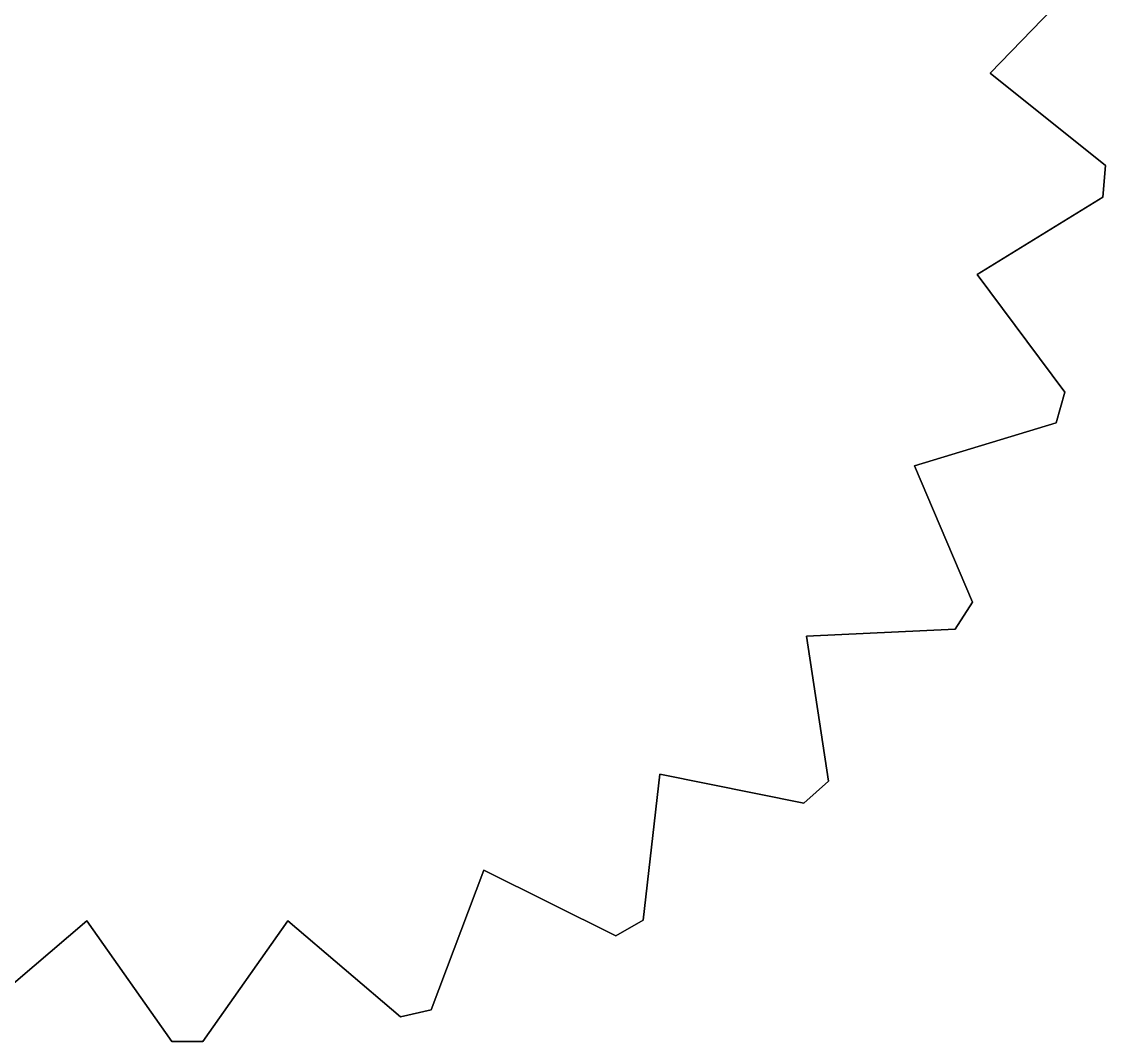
# Model space of a CAD drawing. Header units: millimetres. Extents: x -658 to 1307, y -81 to 472.
# Drawn here: x 1118.229 to 1121.414, y 40.926 to 43.924 of the extents above; entities that cross this region are included whole.
import ezdxf

# ---------------------------------------------------------------- set-up
doc = ezdxf.new("R2010")
doc.units = ezdxf.units.MM
doc.layers.get('0').update_dxf_attribs({"true_color": 0xffffff})

# ---------------------------------------------------------------- blocks, each defined once
blk = doc.blocks.new('Group67_1')
for p, q in [((1121.3753, 44.0826, 3), (1121.0757, 43.7726, 3)), ((1121.0757, 43.7726, 0.0004), (1121.3753, 44.0826, 0.0004)), ((1121.3753, 44.0826, 7.6996), (1121.0757, 43.7726, 7.6996)), ((1121.0757, 43.7726, 4.7), (1121.3753, 44.0826, 4.7)), ((1121.3753, 44.0826, 9.3996), (1121.0757, 43.7726, 9.3996)), ((1121.0757, 43.7726, 12.3992), (1121.3753, 44.0826, 12.3992)), ((1121.3753, 44.0826, 14.0992), (1121.0757, 43.7726, 14.0992)), ((1121.0757, 43.7726, 17.0988), (1121.3753, 44.0826, 17.0988)), ((1121.3753, 44.0826, 18.7988), (1121.0757, 43.7726, 18.7988)), ((1121.0757, 43.7726, 21.7984), (1121.3753, 44.0826, 21.7984)), ((1121.0757, 43.7726, 23.4984), (1121.3753, 44.0826, 23.4984)), ((1121.3753, 44.0826, 26.498), (1121.0757, 43.7726, 26.498)), ((1121.3753, 44.0826, 31.1975), (1121.0757, 43.7726, 31.1975)), ((1121.0757, 43.7726, 28.198), (1121.3753, 44.0826, 28.198)), ((1121.3753, 44.0826, 32.8975), (1121.0757, 43.7726, 32.8975)), ((1121.0757, 43.7726, 35.8971), (1121.3753, 44.0826, 35.8971)), ((1121.3753, 44.0826, 37.5971), (1121.0757, 43.7726, 37.5971)), ((1121.0757, 43.7726, 40.5967), (1121.3753, 44.0826, 40.5967)), ((1121.0757, 43.7726, 42.2967), (1121.3753, 44.0826, 42.2967)), ((1121.0757, 43.7726, 45.2963), (1121.3753, 44.0826, 45.2963)), ((1121.0757, 43.7726, 3), (1121.4141, 43.5013, 3)), ((1121.4141, 43.5013, 0.0004), (1121.0757, 43.7726, 0.0004)), ((1121.0757, 43.7726, 0.0004), (1121.0757, 43.7726, 3)), ((1121.0757, 43.7726, 7.6996), (1121.4141, 43.5013, 7.6996)), ((1121.4141, 43.5013, 4.7), (1121.0757, 43.7726, 4.7)), ((1121.0757, 43.7726, 7.6996), (1121.0757, 43.7726, 4.7)), ((1121.0757, 43.7726, 12.3992), (1121.0757, 43.7726, 9.3996)), ((1121.0757, 43.7726, 9.3996), (1121.4141, 43.5013, 9.3996)), ((1121.4141, 43.5013, 12.3992), (1121.0757, 43.7726, 12.3992)), ((1121.0757, 43.7726, 14.0992), (1121.0757, 43.7726, 17.0988)), ((1121.0757, 43.7726, 14.0992), (1121.4141, 43.5013, 14.0992)), ((1121.4141, 43.5013, 17.0988), (1121.0757, 43.7726, 17.0988)), ((1121.0757, 43.7726, 21.7984), (1121.0757, 43.7726, 18.7988)), ((1121.0757, 43.7726, 18.7988), (1121.4141, 43.5013, 18.7988)), ((1121.4141, 43.5013, 21.7984), (1121.0757, 43.7726, 21.7984)), ((1121.4141, 43.5013, 23.4984), (1121.0757, 43.7726, 23.4984)), ((1121.0757, 43.7726, 26.498), (1121.4141, 43.5013, 26.498)), ((1121.0757, 43.7726, 26.498), (1121.0757, 43.7726, 23.4984)), ((1121.0757, 43.7726, 31.1975), (1121.4141, 43.5013, 31.1975)), ((1121.4141, 43.5013, 28.198), (1121.0757, 43.7726, 28.198)), ((1121.0757, 43.7726, 31.1975), (1121.0757, 43.7726, 28.198)), ((1121.0757, 43.7726, 32.8975), (1121.0757, 43.7726, 35.8971)), ((1121.0757, 43.7726, 32.8975), (1121.4141, 43.5013, 32.8975)), ((1121.4141, 43.5013, 35.8971), (1121.0757, 43.7726, 35.8971)), ((1121.0757, 43.7726, 37.5971), (1121.0757, 43.7726, 40.5967)), ((1121.0757, 43.7726, 40.5967), (1121.4141, 43.5013, 40.5967)), ((1121.4141, 43.5013, 37.5971), (1121.0757, 43.7726, 37.5971)), ((1121.4141, 43.5013, 42.2967), (1121.0757, 43.7726, 42.2967)), ((1121.0757, 43.7726, 45.2963), (1121.0757, 43.7726, 42.2967)), ((1121.4141, 43.5013, 45.2963), (1121.0757, 43.7726, 45.2963)), ((1121.4141, 43.5013, 0.0004), (1121.4063, 43.4083, 0.0004)), ((1121.4141, 43.5013, 4.7), (1121.4063, 43.4083, 4.7)), ((1121.4141, 43.5013, 9.3996), (1121.4063, 43.4083, 9.3996)), ((1121.4141, 43.5013, 14.0992), (1121.4063, 43.4083, 14.0992)), ((1121.4141, 43.5013, 18.7988), (1121.4063, 43.4083, 18.7988)), ((1121.4141, 43.5013, 23.4984), (1121.4063, 43.4083, 23.4984)), ((1121.4141, 43.5013, 28.198), (1121.4063, 43.4083, 28.198)), ((1121.4141, 43.5013, 32.8975), (1121.4063, 43.4083, 32.8975)), ((1121.4141, 43.5013, 37.5971), (1121.4063, 43.4083, 37.5971)), ((1121.4141, 43.5013, 42.2967), (1121.4063, 43.4083, 42.2967)), ((1121.4063, 43.4083, 3), (1121.4141, 43.5013, 3)), ((1121.4063, 43.4083, 7.6996), (1121.4141, 43.5013, 7.6996)), ((1121.4063, 43.4083, 12.3992), (1121.4141, 43.5013, 12.3992)), ((1121.4063, 43.4083, 17.0988), (1121.4141, 43.5013, 17.0988)), ((1121.4063, 43.4083, 21.7984), (1121.4141, 43.5013, 21.7984)), ((1121.4063, 43.4083, 26.498), (1121.4141, 43.5013, 26.498)), ((1121.4063, 43.4083, 31.1975), (1121.4141, 43.5013, 31.1975)), ((1121.4063, 43.4083, 35.8971), (1121.4141, 43.5013, 35.8971)), ((1121.4063, 43.4083, 40.5967), (1121.4141, 43.5013, 40.5967)), ((1121.4063, 43.4083, 45.2963), (1121.4141, 43.5013, 45.2963)), ((1121.4141, 43.5013, 3), (1121.4141, 43.5013, 0.0004)), ((1121.4141, 43.5013, 7.6996), (1121.4141, 43.5013, 4.7)), ((1121.4141, 43.5013, 9.3996), (1121.4141, 43.5013, 12.3992)), ((1121.4141, 43.5013, 17.0988), (1121.4141, 43.5013, 14.0992)), ((1121.4141, 43.5013, 18.7988), (1121.4141, 43.5013, 21.7984)), ((1121.4141, 43.5013, 26.498), (1121.4141, 43.5013, 23.4984)), ((1121.4141, 43.5013, 31.1975), (1121.4141, 43.5013, 28.198)), ((1121.4141, 43.5013, 35.8971), (1121.4141, 43.5013, 32.8975)), ((1121.4141, 43.5013, 40.5967), (1121.4141, 43.5013, 37.5971)), ((1121.4141, 43.5013, 42.2967), (1121.4141, 43.5013, 45.2963)), ((1121.4063, 43.4083, 3), (1121.0369, 43.181, 3)), ((1121.0369, 43.181, 0.0004), (1121.4063, 43.4083, 0.0004)), ((1121.4063, 43.4083, 7.6996), (1121.0369, 43.181, 7.6996)), ((1121.0369, 43.181, 4.7), (1121.4063, 43.4083, 4.7)), ((1121.4063, 43.4083, 9.3996), (1121.0369, 43.181, 9.3996)), ((1121.0369, 43.181, 12.3992), (1121.4063, 43.4083, 12.3992)), ((1121.4063, 43.4083, 14.0992), (1121.0369, 43.181, 14.0992)), ((1121.0369, 43.181, 17.0988), (1121.4063, 43.4083, 17.0988)), ((1121.4063, 43.4083, 18.7988), (1121.0369, 43.181, 18.7988)), ((1121.0369, 43.181, 21.7984), (1121.4063, 43.4083, 21.7984)), ((1121.0369, 43.181, 23.4984), (1121.4063, 43.4083, 23.4984)), ((1121.4063, 43.4083, 26.498), (1121.0369, 43.181, 26.498)), ((1121.4063, 43.4083, 31.1975), (1121.0369, 43.181, 31.1975)), ((1121.0369, 43.181, 28.198), (1121.4063, 43.4083, 28.198)), ((1121.4063, 43.4083, 32.8975), (1121.0369, 43.181, 32.8975)), ((1121.0369, 43.181, 35.8971), (1121.4063, 43.4083, 35.8971)), ((1121.4063, 43.4083, 40.5967), (1121.0369, 43.181, 40.5967)), ((1121.0369, 43.181, 37.5971), (1121.4063, 43.4083, 37.5971)), ((1121.0369, 43.181, 42.2967), (1121.4063, 43.4083, 42.2967)), ((1121.0369, 43.181, 45.2963), (1121.4063, 43.4083, 45.2963)), ((1121.4063, 43.4083, 3), (1121.4063, 43.4083, 0.0004)), ((1121.4063, 43.4083, 4.7), (1121.4063, 43.4083, 7.6996)), ((1121.4063, 43.4083, 12.3992), (1121.4063, 43.4083, 9.3996)), ((1121.4063, 43.4083, 14.0992), (1121.4063, 43.4083, 17.0988)), ((1121.4063, 43.4083, 18.7988), (1121.4063, 43.4083, 21.7984)), ((1121.4063, 43.4083, 23.4984), (1121.4063, 43.4083, 26.498)), ((1121.4063, 43.4083, 28.198), (1121.4063, 43.4083, 31.1975)), ((1121.4063, 43.4083, 32.8975), (1121.4063, 43.4083, 35.8971)), ((1121.4063, 43.4083, 37.5971), (1121.4063, 43.4083, 40.5967)), ((1121.4063, 43.4083, 45.2963), (1121.4063, 43.4083, 42.2967)), ((1121.0369, 43.181, 3), (1121.2952, 42.8349, 3)), ((1121.2952, 42.8349, 0.0004), (1121.0369, 43.181, 0.0004)), ((1121.0369, 43.181, 0.0004), (1121.0369, 43.181, 3)), ((1121.0369, 43.181, 7.6996), (1121.2952, 42.8349, 7.6996)), ((1121.2952, 42.8349, 4.7), (1121.0369, 43.181, 4.7)), ((1121.0369, 43.181, 7.6996), (1121.0369, 43.181, 4.7)), ((1121.0369, 43.181, 9.3996), (1121.0369, 43.181, 12.3992)), ((1121.0369, 43.181, 9.3996), (1121.2952, 42.8349, 9.3996)), ((1121.2952, 42.8349, 12.3992), (1121.0369, 43.181, 12.3992)), ((1121.0369, 43.181, 14.0992), (1121.2952, 42.8349, 14.0992)), ((1121.2952, 42.8349, 17.0988), (1121.0369, 43.181, 17.0988)), ((1121.0369, 43.181, 17.0988), (1121.0369, 43.181, 14.0992)), ((1121.0369, 43.181, 18.7988), (1121.2952, 42.8349, 18.7988)), ((1121.2952, 42.8349, 21.7984), (1121.0369, 43.181, 21.7984)), ((1121.0369, 43.181, 21.7984), (1121.0369, 43.181, 18.7988)), ((1121.2952, 42.8349, 23.4984), (1121.0369, 43.181, 23.4984)), ((1121.0369, 43.181, 26.498), (1121.2952, 42.8349, 26.498)), ((1121.0369, 43.181, 26.498), (1121.0369, 43.181, 23.4984)), ((1121.0369, 43.181, 31.1975), (1121.2952, 42.8349, 31.1975)), ((1121.2952, 42.8349, 28.198), (1121.0369, 43.181, 28.198)), ((1121.0369, 43.181, 28.198), (1121.0369, 43.181, 31.1975)), ((1121.0369, 43.181, 32.8975), (1121.2952, 42.8349, 32.8975)), ((1121.2952, 42.8349, 35.8971), (1121.0369, 43.181, 35.8971)), ((1121.0369, 43.181, 35.8971), (1121.0369, 43.181, 32.8975)), ((1121.0369, 43.181, 40.5967), (1121.2952, 42.8349, 40.5967)), ((1121.2952, 42.8349, 37.5971), (1121.0369, 43.181, 37.5971)), ((1121.0369, 43.181, 40.5967), (1121.0369, 43.181, 37.5971)), ((1121.2952, 42.8349, 42.2967), (1121.0369, 43.181, 42.2967)), ((1121.0369, 43.181, 42.2967), (1121.0369, 43.181, 45.2963)), ((1121.2952, 42.8349, 45.2963), (1121.0369, 43.181, 45.2963)), ((1121.2952, 42.8349, 3), (1121.2694, 42.7444, 3)), ((1121.2694, 42.7444, 0.0004), (1121.2952, 42.8349, 0.0004)), ((1121.2952, 42.8349, 7.6996), (1121.2694, 42.7444, 7.6996)), ((1121.2694, 42.7444, 4.7), (1121.2952, 42.8349, 4.7)), ((1121.2952, 42.8349, 9.3996), (1121.2694, 42.7444, 9.3996)), ((1121.2694, 42.7444, 12.3992), (1121.2952, 42.8349, 12.3992)), ((1121.2952, 42.8349, 14.0992), (1121.2694, 42.7444, 14.0992)), ((1121.2694, 42.7444, 17.0988), (1121.2952, 42.8349, 17.0988)), ((1121.2952, 42.8349, 18.7988), (1121.2694, 42.7444, 18.7988)), ((1121.2694, 42.7444, 21.7984), (1121.2952, 42.8349, 21.7984)), ((1121.2694, 42.7444, 23.4984), (1121.2952, 42.8349, 23.4984)), ((1121.2952, 42.8349, 26.498), (1121.2694, 42.7444, 26.498)), ((1121.2952, 42.8349, 31.1975), (1121.2694, 42.7444, 31.1975)), ((1121.2694, 42.7444, 28.198), (1121.2952, 42.8349, 28.198)), ((1121.2952, 42.8349, 32.8975), (1121.2694, 42.7444, 32.8975)), ((1121.2694, 42.7444, 35.8971), (1121.2952, 42.8349, 35.8971)), ((1121.2952, 42.8349, 40.5967), (1121.2694, 42.7444, 40.5967)), ((1121.2694, 42.7444, 37.5971), (1121.2952, 42.8349, 37.5971)), ((1121.2694, 42.7444, 42.2967), (1121.2952, 42.8349, 42.2967)), ((1121.2694, 42.7444, 45.2963), (1121.2952, 42.8349, 45.2963)), ((1121.2952, 42.8349, 3), (1121.2952, 42.8349, 0.0004)), ((1121.2952, 42.8349, 7.6996), (1121.2952, 42.8349, 4.7)), ((1121.2952, 42.8349, 9.3996), (1121.2952, 42.8349, 12.3992)), ((1121.2952, 42.8349, 14.0992), (1121.2952, 42.8349, 17.0988)), ((1121.2952, 42.8349, 18.7988), (1121.2952, 42.8349, 21.7984)), ((1121.2952, 42.8349, 23.4984), (1121.2952, 42.8349, 26.498)), ((1121.2952, 42.8349, 31.1975), (1121.2952, 42.8349, 28.198)), ((1121.2952, 42.8349, 32.8975), (1121.2952, 42.8349, 35.8971)), ((1121.2952, 42.8349, 37.5971), (1121.2952, 42.8349, 40.5967)), ((1121.2952, 42.8349, 42.2967), (1121.2952, 42.8349, 45.2963)), ((1121.2694, 42.7444, 3), (1120.8535, 42.6179, 3)), ((1120.8535, 42.6179, 0.0004), (1121.2694, 42.7444, 0.0004)), ((1121.2694, 42.7444, 7.6996), (1120.8535, 42.6179, 7.6996)), ((1120.8535, 42.6179, 4.7), (1121.2694, 42.7444, 4.7)), ((1121.2694, 42.7444, 9.3996), (1120.8535, 42.6179, 9.3996)), ((1120.8535, 42.6179, 12.3992), (1121.2694, 42.7444, 12.3992)), ((1121.2694, 42.7444, 14.0992), (1120.8535, 42.6179, 14.0992)), ((1120.8535, 42.6179, 17.0988), (1121.2694, 42.7444, 17.0988)), ((1121.2694, 42.7444, 18.7988), (1120.8535, 42.6179, 18.7988)), ((1120.8535, 42.6179, 21.7984), (1121.2694, 42.7444, 21.7984)), ((1120.8535, 42.6179, 23.4984), (1121.2694, 42.7444, 23.4984)), ((1121.2694, 42.7444, 26.498), (1120.8535, 42.6179, 26.498)), ((1121.2694, 42.7444, 31.1975), (1120.8535, 42.6179, 31.1975)), ((1120.8535, 42.6179, 28.198), (1121.2694, 42.7444, 28.198)), ((1121.2694, 42.7444, 32.8975), (1120.8535, 42.6179, 32.8975)), ((1120.8535, 42.6179, 35.8971), (1121.2694, 42.7444, 35.8971)), ((1121.2694, 42.7444, 40.5967), (1120.8535, 42.6179, 40.5967)), ((1120.8535, 42.6179, 37.5971), (1121.2694, 42.7444, 37.5971)), ((1120.8535, 42.6179, 42.2967), (1121.2694, 42.7444, 42.2967)), ((1120.8535, 42.6179, 45.2963), (1121.2694, 42.7444, 45.2963)), ((1121.2694, 42.7444, 0.0004), (1121.2694, 42.7444, 3)), ((1121.2694, 42.7444, 4.7), (1121.2694, 42.7444, 7.6996)), ((1121.2694, 42.7444, 12.3992), (1121.2694, 42.7444, 9.3996)), ((1121.2694, 42.7444, 14.0992), (1121.2694, 42.7444, 17.0988)), ((1121.2694, 42.7444, 21.7984), (1121.2694, 42.7444, 18.7988)), ((1121.2694, 42.7444, 26.498), (1121.2694, 42.7444, 23.4984)), ((1121.2694, 42.7444, 31.1975), (1121.2694, 42.7444, 28.198)), ((1121.2694, 42.7444, 35.8971), (1121.2694, 42.7444, 32.8975)), ((1121.2694, 42.7444, 40.5967), (1121.2694, 42.7444, 37.5971)), ((1121.2694, 42.7444, 42.2967), (1121.2694, 42.7444, 45.2963)), ((1120.8535, 42.6179, 3), (1121.024, 42.2175, 3)), ((1121.024, 42.2175, 0.0004), (1120.8535, 42.6179, 0.0004)), ((1120.8535, 42.6179, 0.0004), (1120.8535, 42.6179, 3)), ((1120.8535, 42.6179, 7.6996), (1121.024, 42.2175, 7.6996)), ((1121.024, 42.2175, 4.7), (1120.8535, 42.6179, 4.7)), ((1120.8535, 42.6179, 7.6996), (1120.8535, 42.6179, 4.7)), ((1120.8535, 42.6179, 9.3996), (1120.8535, 42.6179, 12.3992)), ((1120.8535, 42.6179, 9.3996), (1121.024, 42.2175, 9.3996)), ((1121.024, 42.2175, 12.3992), (1120.8535, 42.6179, 12.3992)), ((1120.8535, 42.6179, 14.0992), (1120.8535, 42.6179, 17.0988)), ((1120.8535, 42.6179, 14.0992), (1121.024, 42.2175, 14.0992)), ((1121.024, 42.2175, 17.0988), (1120.8535, 42.6179, 17.0988)), ((1120.8535, 42.6179, 18.7988), (1120.8535, 42.6179, 21.7984)), ((1120.8535, 42.6179, 18.7988), (1121.024, 42.2175, 18.7988)), ((1121.024, 42.2175, 21.7984), (1120.8535, 42.6179, 21.7984)), ((1121.024, 42.2175, 23.4984), (1120.8535, 42.6179, 23.4984)), ((1120.8535, 42.6179, 26.498), (1121.024, 42.2175, 26.498)), ((1120.8535, 42.6179, 23.4984), (1120.8535, 42.6179, 26.498)), ((1120.8535, 42.6179, 31.1975), (1121.024, 42.2175, 31.1975)), ((1121.024, 42.2175, 28.198), (1120.8535, 42.6179, 28.198)), ((1120.8535, 42.6179, 28.198), (1120.8535, 42.6179, 31.1975)), ((1120.8535, 42.6179, 32.8975), (1121.024, 42.2175, 32.8975)), ((1121.024, 42.2175, 35.8971), (1120.8535, 42.6179, 35.8971)), ((1120.8535, 42.6179, 35.8971), (1120.8535, 42.6179, 32.8975)), ((1120.8535, 42.6179, 37.5971), (1121.024, 42.2175, 37.5971)), ((1121.024, 42.2175, 40.5967), (1120.8535, 42.6179, 40.5967)), ((1120.8535, 42.6179, 40.5967), (1120.8535, 42.6179, 37.5971)), ((1121.024, 42.2175, 42.2967), (1120.8535, 42.6179, 42.2967)), ((1120.8535, 42.6179, 42.2967), (1120.8535, 42.6179, 45.2963)), ((1121.024, 42.2175, 45.2963), (1120.8535, 42.6179, 45.2963)), ((1121.024, 42.2175, 3), (1120.9723, 42.1374, 3)), ((1120.9723, 42.1374, 0.0004), (1121.024, 42.2175, 0.0004)), ((1121.024, 42.2175, 7.6996), (1120.9723, 42.1374, 7.6996)), ((1120.9723, 42.1374, 4.7), (1121.024, 42.2175, 4.7)), ((1121.024, 42.2175, 9.3996), (1120.9723, 42.1374, 9.3996)), ((1120.9723, 42.1374, 12.3992), (1121.024, 42.2175, 12.3992)), ((1121.024, 42.2175, 14.0992), (1120.9723, 42.1374, 14.0992)), ((1120.9723, 42.1374, 17.0988), (1121.024, 42.2175, 17.0988)), ((1121.024, 42.2175, 18.7988), (1120.9723, 42.1374, 18.7988)), ((1120.9723, 42.1374, 21.7984), (1121.024, 42.2175, 21.7984)), ((1120.9723, 42.1374, 23.4984), (1121.024, 42.2175, 23.4984)), ((1121.024, 42.2175, 26.498), (1120.9723, 42.1374, 26.498)), ((1121.024, 42.2175, 31.1975), (1120.9723, 42.1374, 31.1975)), ((1120.9723, 42.1374, 28.198), (1121.024, 42.2175, 28.198)), ((1121.024, 42.2175, 32.8975), (1120.9723, 42.1374, 32.8975)), ((1120.9723, 42.1374, 35.8971), (1121.024, 42.2175, 35.8971)), ((1121.024, 42.2175, 40.5967), (1120.9723, 42.1374, 40.5967)), ((1120.9723, 42.1374, 37.5971), (1121.024, 42.2175, 37.5971)), ((1120.9723, 42.1374, 42.2967), (1121.024, 42.2175, 42.2967)), ((1120.9723, 42.1374, 45.2963), (1121.024, 42.2175, 45.2963)), ((1121.024, 42.2175, 3), (1121.024, 42.2175, 0.0004)), ((1121.024, 42.2175, 4.7), (1121.024, 42.2175, 7.6996)), ((1121.024, 42.2175, 12.3992), (1121.024, 42.2175, 9.3996)), ((1121.024, 42.2175, 17.0988), (1121.024, 42.2175, 14.0992)), ((1121.024, 42.2175, 21.7984), (1121.024, 42.2175, 18.7988)), ((1121.024, 42.2175, 26.498), (1121.024, 42.2175, 23.4984)), ((1121.024, 42.2175, 31.1975), (1121.024, 42.2175, 28.198)), ((1121.024, 42.2175, 32.8975), (1121.024, 42.2175, 35.8971)), ((1121.024, 42.2175, 37.5971), (1121.024, 42.2175, 40.5967)), ((1121.024, 42.2175, 45.2963), (1121.024, 42.2175, 42.2967)), ((1120.9723, 42.1374, 3), (1120.5358, 42.1167, 3)), ((1120.5358, 42.1167, 0.0004), (1120.9723, 42.1374, 0.0004)), ((1120.9723, 42.1374, 7.6996), (1120.5358, 42.1167, 7.6996)), ((1120.5358, 42.1167, 4.7), (1120.9723, 42.1374, 4.7)), ((1120.9723, 42.1374, 9.3996), (1120.5358, 42.1167, 9.3996)), ((1120.5358, 42.1167, 12.3992), (1120.9723, 42.1374, 12.3992)), ((1120.9723, 42.1374, 14.0992), (1120.5358, 42.1167, 14.0992)), ((1120.5358, 42.1167, 17.0988), (1120.9723, 42.1374, 17.0988)), ((1120.9723, 42.1374, 18.7988), (1120.5358, 42.1167, 18.7988)), ((1120.5358, 42.1167, 21.7984), (1120.9723, 42.1374, 21.7984)), ((1120.5358, 42.1167, 23.4984), (1120.9723, 42.1374, 23.4984)), ((1120.9723, 42.1374, 26.498), (1120.5358, 42.1167, 26.498)), ((1120.9723, 42.1374, 31.1975), (1120.5358, 42.1167, 31.1975)), ((1120.5358, 42.1167, 28.198), (1120.9723, 42.1374, 28.198)), ((1120.9723, 42.1374, 32.8975), (1120.5358, 42.1167, 32.8975)), ((1120.5358, 42.1167, 35.8971), (1120.9723, 42.1374, 35.8971)), ((1120.9723, 42.1374, 40.5967), (1120.5358, 42.1167, 40.5967)), ((1120.5358, 42.1167, 37.5971), (1120.9723, 42.1374, 37.5971)), ((1120.5358, 42.1167, 42.2967), (1120.9723, 42.1374, 42.2967)), ((1120.5358, 42.1167, 45.2963), (1120.9723, 42.1374, 45.2963)), ((1120.5358, 42.1167, 3), (1120.6003, 41.6905, 3)), ((1120.6003, 41.6905, 0.0004), (1120.5358, 42.1167, 0.0004)), ((1120.5358, 42.1167, 3), (1120.5358, 42.1167, 0.0004)), ((1120.5358, 42.1167, 7.6996), (1120.6003, 41.6905, 7.6996)), ((1120.6003, 41.6905, 4.7), (1120.5358, 42.1167, 4.7)), ((1120.5358, 42.1167, 7.6996), (1120.5358, 42.1167, 4.7)), ((1120.5358, 42.1167, 9.3996), (1120.6003, 41.6905, 9.3996)), ((1120.6003, 41.6905, 12.3992), (1120.5358, 42.1167, 12.3992)), ((1120.5358, 42.1167, 12.3992), (1120.5358, 42.1167, 9.3996)), ((1120.5358, 42.1167, 14.0992), (1120.5358, 42.1167, 17.0988)), ((1120.5358, 42.1167, 14.0992), (1120.6003, 41.6905, 14.0992)), ((1120.6003, 41.6905, 17.0988), (1120.5358, 42.1167, 17.0988)), ((1120.5358, 42.1167, 18.7988), (1120.5358, 42.1167, 21.7984)), ((1120.5358, 42.1167, 18.7988), (1120.6003, 41.6905, 18.7988)), ((1120.6003, 41.6905, 21.7984), (1120.5358, 42.1167, 21.7984)), ((1120.6003, 41.6905, 23.4984), (1120.5358, 42.1167, 23.4984)), ((1120.5358, 42.1167, 26.498), (1120.6003, 41.6905, 26.498)), ((1120.5358, 42.1167, 26.498), (1120.5358, 42.1167, 23.4984)), ((1120.5358, 42.1167, 31.1975), (1120.6003, 41.6905, 31.1975)), ((1120.6003, 41.6905, 28.198), (1120.5358, 42.1167, 28.198)), ((1120.5358, 42.1167, 31.1975), (1120.5358, 42.1167, 28.198)), ((1120.5358, 42.1167, 32.8975), (1120.6003, 41.6905, 32.8975)), ((1120.6003, 41.6905, 35.8971), (1120.5358, 42.1167, 35.8971)), ((1120.5358, 42.1167, 35.8971), (1120.5358, 42.1167, 32.8975)), ((1120.5358, 42.1167, 40.5967), (1120.6003, 41.6905, 40.5967)), ((1120.6003, 41.6905, 37.5971), (1120.5358, 42.1167, 37.5971)), ((1120.5358, 42.1167, 40.5967), (1120.5358, 42.1167, 37.5971)), ((1120.6003, 41.6905, 42.2967), (1120.5358, 42.1167, 42.2967)), ((1120.6003, 41.6905, 45.2963), (1120.5358, 42.1167, 45.2963)), ((1120.5358, 42.1167, 45.2963), (1120.5358, 42.1167, 42.2967)), ((1120.9723, 42.1374, 0.0004), (1120.9723, 42.1374, 3)), ((1120.9723, 42.1374, 7.6996), (1120.9723, 42.1374, 4.7)), ((1120.9723, 42.1374, 9.3996), (1120.9723, 42.1374, 12.3992)), ((1120.9723, 42.1374, 14.0992), (1120.9723, 42.1374, 17.0988)), ((1120.9723, 42.1374, 18.7988), (1120.9723, 42.1374, 21.7984)), ((1120.9723, 42.1374, 23.4984), (1120.9723, 42.1374, 26.498)), ((1120.9723, 42.1374, 28.198), (1120.9723, 42.1374, 31.1975)), ((1120.9723, 42.1374, 32.8975), (1120.9723, 42.1374, 35.8971)), ((1120.9723, 42.1374, 37.5971), (1120.9723, 42.1374, 40.5967)), ((1120.9723, 42.1374, 42.2967), (1120.9723, 42.1374, 45.2963)), ((1120.1044, 41.7112, 3), (1120.0553, 41.2823, 3)), ((1120.0553, 41.2823, 0.0004), (1120.1044, 41.7112, 0.0004)), ((1120.1044, 41.7112, 7.6996), (1120.0553, 41.2823, 7.6996)), ((1120.0553, 41.2823, 4.7), (1120.1044, 41.7112, 4.7)), ((1120.1044, 41.7112, 9.3996), (1120.0553, 41.2823, 9.3996)), ((1120.0553, 41.2823, 12.3992), (1120.1044, 41.7112, 12.3992)), ((1120.1044, 41.7112, 14.0992), (1120.0553, 41.2823, 14.0992)), ((1120.0553, 41.2823, 17.0988), (1120.1044, 41.7112, 17.0988)), ((1120.1044, 41.7112, 18.7988), (1120.0553, 41.2823, 18.7988)), ((1120.0553, 41.2823, 21.7984), (1120.1044, 41.7112, 21.7984)), ((1120.0553, 41.2823, 23.4984), (1120.1044, 41.7112, 23.4984)), ((1120.1044, 41.7112, 26.498), (1120.0553, 41.2823, 26.498)), ((1120.1044, 41.7112, 31.1975), (1120.0553, 41.2823, 31.1975)), ((1120.0553, 41.2823, 28.198), (1120.1044, 41.7112, 28.198)), ((1120.1044, 41.7112, 32.8975), (1120.0553, 41.2823, 32.8975)), ((1120.0553, 41.2823, 35.8971), (1120.1044, 41.7112, 35.8971)), ((1120.1044, 41.7112, 37.5971), (1120.0553, 41.2823, 37.5971)), ((1120.0553, 41.2823, 40.5967), (1120.1044, 41.7112, 40.5967)), ((1120.0553, 41.2823, 42.2967), (1120.1044, 41.7112, 42.2967)), ((1120.0553, 41.2823, 45.2963), (1120.1044, 41.7112, 45.2963)), ((1120.528, 41.6259, 3), (1120.1044, 41.7112, 3)), ((1120.1044, 41.7112, 0.0004), (1120.528, 41.6259, 0.0004)), ((1120.1044, 41.7112, 3), (1120.1044, 41.7112, 0.0004)), ((1120.528, 41.6259, 7.6996), (1120.1044, 41.7112, 7.6996)), ((1120.1044, 41.7112, 4.7), (1120.528, 41.6259, 4.7)), ((1120.1044, 41.7112, 7.6996), (1120.1044, 41.7112, 4.7)), ((1120.1044, 41.7112, 12.3992), (1120.1044, 41.7112, 9.3996)), ((1120.528, 41.6259, 9.3996), (1120.1044, 41.7112, 9.3996)), ((1120.1044, 41.7112, 12.3992), (1120.528, 41.6259, 12.3992)), ((1120.1044, 41.7112, 17.0988), (1120.1044, 41.7112, 14.0992)), ((1120.528, 41.6259, 14.0992), (1120.1044, 41.7112, 14.0992)), ((1120.1044, 41.7112, 17.0988), (1120.528, 41.6259, 17.0988)), ((1120.1044, 41.7112, 21.7984), (1120.1044, 41.7112, 18.7988)), ((1120.528, 41.6259, 18.7988), (1120.1044, 41.7112, 18.7988)), ((1120.1044, 41.7112, 21.7984), (1120.528, 41.6259, 21.7984)), ((1120.1044, 41.7112, 23.4984), (1120.528, 41.6259, 23.4984)), ((1120.528, 41.6259, 26.498), (1120.1044, 41.7112, 26.498)), ((1120.1044, 41.7112, 26.498), (1120.1044, 41.7112, 23.4984)), ((1120.528, 41.6259, 31.1975), (1120.1044, 41.7112, 31.1975)), ((1120.1044, 41.7112, 28.198), (1120.528, 41.6259, 28.198)), ((1120.1044, 41.7112, 31.1975), (1120.1044, 41.7112, 28.198)), ((1120.528, 41.6259, 32.8975), (1120.1044, 41.7112, 32.8975)), ((1120.1044, 41.7112, 32.8975), (1120.1044, 41.7112, 35.8971)), ((1120.1044, 41.7112, 35.8971), (1120.528, 41.6259, 35.8971)), ((1120.528, 41.6259, 37.5971), (1120.1044, 41.7112, 37.5971)), ((1120.1044, 41.7112, 37.5971), (1120.1044, 41.7112, 40.5967)), ((1120.1044, 41.7112, 40.5967), (1120.528, 41.6259, 40.5967)), ((1120.1044, 41.7112, 42.2967), (1120.528, 41.6259, 42.2967)), ((1120.1044, 41.7112, 42.2967), (1120.1044, 41.7112, 45.2963)), ((1120.1044, 41.7112, 45.2963), (1120.528, 41.6259, 45.2963)), ((1120.6003, 41.6905, 3), (1120.528, 41.6259, 3)), ((1120.528, 41.6259, 0.0004), (1120.6003, 41.6905, 0.0004)), ((1120.6003, 41.6905, 7.6996), (1120.528, 41.6259, 7.6996)), ((1120.528, 41.6259, 4.7), (1120.6003, 41.6905, 4.7)), ((1120.6003, 41.6905, 9.3996), (1120.528, 41.6259, 9.3996)), ((1120.528, 41.6259, 12.3992), (1120.6003, 41.6905, 12.3992)), ((1120.6003, 41.6905, 14.0992), (1120.528, 41.6259, 14.0992)), ((1120.528, 41.6259, 17.0988), (1120.6003, 41.6905, 17.0988)), ((1120.6003, 41.6905, 18.7988), (1120.528, 41.6259, 18.7988)), ((1120.528, 41.6259, 21.7984), (1120.6003, 41.6905, 21.7984)), ((1120.528, 41.6259, 23.4984), (1120.6003, 41.6905, 23.4984)), ((1120.6003, 41.6905, 26.498), (1120.528, 41.6259, 26.498)), ((1120.6003, 41.6905, 31.1975), (1120.528, 41.6259, 31.1975)), ((1120.528, 41.6259, 28.198), (1120.6003, 41.6905, 28.198)), ((1120.6003, 41.6905, 32.8975), (1120.528, 41.6259, 32.8975)), ((1120.528, 41.6259, 35.8971), (1120.6003, 41.6905, 35.8971)), ((1120.6003, 41.6905, 37.5971), (1120.528, 41.6259, 37.5971)), ((1120.528, 41.6259, 40.5967), (1120.6003, 41.6905, 40.5967)), ((1120.528, 41.6259, 42.2967), (1120.6003, 41.6905, 42.2967)), ((1120.528, 41.6259, 45.2963), (1120.6003, 41.6905, 45.2963)), ((1120.6003, 41.6905, 0.0004), (1120.6003, 41.6905, 3)), ((1120.6003, 41.6905, 4.7), (1120.6003, 41.6905, 7.6996)), ((1120.6003, 41.6905, 9.3996), (1120.6003, 41.6905, 12.3992)), ((1120.6003, 41.6905, 14.0992), (1120.6003, 41.6905, 17.0988)), ((1120.6003, 41.6905, 18.7988), (1120.6003, 41.6905, 21.7984)), ((1120.6003, 41.6905, 23.4984), (1120.6003, 41.6905, 26.498)), ((1120.6003, 41.6905, 28.198), (1120.6003, 41.6905, 31.1975)), ((1120.6003, 41.6905, 35.8971), (1120.6003, 41.6905, 32.8975)), ((1120.6003, 41.6905, 40.5967), (1120.6003, 41.6905, 37.5971)), ((1120.6003, 41.6905, 42.2967), (1120.6003, 41.6905, 45.2963)), ((1120.528, 41.6259, 0.0004), (1120.528, 41.6259, 3)), ((1120.528, 41.6259, 7.6996), (1120.528, 41.6259, 4.7)), ((1120.528, 41.6259, 9.3996), (1120.528, 41.6259, 12.3992)), ((1120.528, 41.6259, 14.0992), (1120.528, 41.6259, 17.0988)), ((1120.528, 41.6259, 18.7988), (1120.528, 41.6259, 21.7984)), ((1120.528, 41.6259, 23.4984), (1120.528, 41.6259, 26.498)), ((1120.528, 41.6259, 28.198), (1120.528, 41.6259, 31.1975)), ((1120.528, 41.6259, 32.8975), (1120.528, 41.6259, 35.8971)), ((1120.528, 41.6259, 37.5971), (1120.528, 41.6259, 40.5967)), ((1120.528, 41.6259, 45.2963), (1120.528, 41.6259, 42.2967)), ((1119.5877, 41.4296, 3), (1119.4327, 41.0188, 3)), ((1119.4327, 41.0188, 0.0004), (1119.5877, 41.4296, 0.0004)), ((1119.5877, 41.4296, 7.6996), (1119.4327, 41.0188, 7.6996)), ((1119.4327, 41.0188, 4.7), (1119.5877, 41.4296, 4.7)), ((1119.5877, 41.4296, 9.3996), (1119.4327, 41.0188, 9.3996)), ((1119.4327, 41.0188, 12.3992), (1119.5877, 41.4296, 12.3992)), ((1119.5877, 41.4296, 14.0992), (1119.4327, 41.0188, 14.0992)), ((1119.4327, 41.0188, 17.0988), (1119.5877, 41.4296, 17.0988)), ((1119.5877, 41.4296, 18.7988), (1119.4327, 41.0188, 18.7988)), ((1119.4327, 41.0188, 21.7984), (1119.5877, 41.4296, 21.7984)), ((1119.4327, 41.0188, 23.4984), (1119.5877, 41.4296, 23.4984)), ((1119.5877, 41.4296, 26.498), (1119.4327, 41.0188, 26.498)), ((1119.5877, 41.4296, 31.1975), (1119.4327, 41.0188, 31.1975)), ((1119.4327, 41.0188, 28.198), (1119.5877, 41.4296, 28.198)), ((1119.5877, 41.4296, 32.8975), (1119.4327, 41.0188, 32.8975)), ((1119.4327, 41.0188, 35.8971), (1119.5877, 41.4296, 35.8971)), ((1119.5877, 41.4296, 40.5967), (1119.4327, 41.0188, 40.5967)), ((1119.4327, 41.0188, 37.5971), (1119.5877, 41.4296, 37.5971)), ((1119.4327, 41.0188, 42.2967), (1119.5877, 41.4296, 42.2967)), ((1119.4327, 41.0188, 45.2963), (1119.5877, 41.4296, 45.2963)), ((1119.9752, 41.2358, 3), (1119.5877, 41.4296, 3)), ((1119.5877, 41.4296, 0.0004), (1119.9752, 41.2358, 0.0004)), ((1119.5877, 41.4296, 3), (1119.5877, 41.4296, 0.0004)), ((1119.9752, 41.2358, 7.6996), (1119.5877, 41.4296, 7.6996)), ((1119.5877, 41.4296, 4.7), (1119.9752, 41.2358, 4.7)), ((1119.5877, 41.4296, 4.7), (1119.5877, 41.4296, 7.6996)), ((1119.5877, 41.4296, 12.3992), (1119.5877, 41.4296, 9.3996)), ((1119.9752, 41.2358, 9.3996), (1119.5877, 41.4296, 9.3996)), ((1119.5877, 41.4296, 12.3992), (1119.9752, 41.2358, 12.3992)), ((1119.9752, 41.2358, 14.0992), (1119.5877, 41.4296, 14.0992)), ((1119.5877, 41.4296, 14.0992), (1119.5877, 41.4296, 17.0988)), ((1119.5877, 41.4296, 17.0988), (1119.9752, 41.2358, 17.0988)), ((1119.9752, 41.2358, 18.7988), (1119.5877, 41.4296, 18.7988)), ((1119.5877, 41.4296, 18.7988), (1119.5877, 41.4296, 21.7984)), ((1119.5877, 41.4296, 21.7984), (1119.9752, 41.2358, 21.7984)), ((1119.5877, 41.4296, 23.4984), (1119.9752, 41.2358, 23.4984)), ((1119.9752, 41.2358, 26.498), (1119.5877, 41.4296, 26.498)), ((1119.5877, 41.4296, 26.498), (1119.5877, 41.4296, 23.4984)), ((1119.9752, 41.2358, 31.1975), (1119.5877, 41.4296, 31.1975)), ((1119.5877, 41.4296, 28.198), (1119.9752, 41.2358, 28.198)), ((1119.5877, 41.4296, 28.198), (1119.5877, 41.4296, 31.1975)), ((1119.5877, 41.4296, 35.8971), (1119.5877, 41.4296, 32.8975)), ((1119.9752, 41.2358, 32.8975), (1119.5877, 41.4296, 32.8975)), ((1119.5877, 41.4296, 35.8971), (1119.9752, 41.2358, 35.8971)), ((1119.9752, 41.2358, 40.5967), (1119.5877, 41.4296, 40.5967)), ((1119.5877, 41.4296, 37.5971), (1119.9752, 41.2358, 37.5971)), ((1119.5877, 41.4296, 37.5971), (1119.5877, 41.4296, 40.5967)), ((1119.5877, 41.4296, 42.2967), (1119.9752, 41.2358, 42.2967)), ((1119.5877, 41.4296, 45.2963), (1119.5877, 41.4296, 42.2967)), ((1119.5877, 41.4296, 45.2963), (1119.9752, 41.2358, 45.2963)), ((1118.4201, 41.2797, 3), (1118.0894, 40.9982, 3)), ((1118.0894, 40.9982, 0.0004), (1118.4201, 41.2797, 0.0004)), ((1118.4201, 41.2797, 7.6996), (1118.0894, 40.9982, 7.6996)), ((1118.0894, 40.9982, 4.7), (1118.4201, 41.2797, 4.7)), ((1118.4201, 41.2797, 9.3996), (1118.0894, 40.9982, 9.3996)), ((1118.0894, 40.9982, 12.3992), (1118.4201, 41.2797, 12.3992)), ((1118.4201, 41.2797, 14.0992), (1118.0894, 40.9982, 14.0992)), ((1118.0894, 40.9982, 17.0988), (1118.4201, 41.2797, 17.0988)), ((1118.4201, 41.2797, 18.7988), (1118.0894, 40.9982, 18.7988)), ((1118.0894, 40.9982, 21.7984), (1118.4201, 41.2797, 21.7984)), ((1118.0894, 40.9982, 23.4984), (1118.4201, 41.2797, 23.4984)), ((1118.4201, 41.2797, 26.498), (1118.0894, 40.9982, 26.498)), ((1118.4201, 41.2797, 31.1975), (1118.0894, 40.9982, 31.1975)), ((1118.0894, 40.9982, 28.198), (1118.4201, 41.2797, 28.198)), ((1118.4201, 41.2797, 32.8975), (1118.0894, 40.9982, 32.8975)), ((1118.0894, 40.9982, 35.8971), (1118.4201, 41.2797, 35.8971)), ((1118.4201, 41.2797, 37.5971), (1118.0894, 40.9982, 37.5971)), ((1118.0894, 40.9982, 40.5967), (1118.4201, 41.2797, 40.5967)), ((1118.0894, 40.9982, 42.2967), (1118.4201, 41.2797, 42.2967)), ((1118.0894, 40.9982, 45.2963), (1118.4201, 41.2797, 45.2963)), ((1118.6707, 40.9258, 3), (1118.4201, 41.2797, 3)), ((1118.4201, 41.2797, 0.0004), (1118.6707, 40.9258, 0.0004)), ((1118.4201, 41.2797, 0.0004), (1118.4201, 41.2797, 3)), ((1118.6707, 40.9258, 7.6996), (1118.4201, 41.2797, 7.6996)), ((1118.4201, 41.2797, 4.7), (1118.6707, 40.9258, 4.7)), ((1118.4201, 41.2797, 7.6996), (1118.4201, 41.2797, 4.7)), ((1118.6707, 40.9258, 9.3996), (1118.4201, 41.2797, 9.3996)), ((1118.4201, 41.2797, 9.3996), (1118.4201, 41.2797, 12.3992)), ((1118.4201, 41.2797, 12.3992), (1118.6707, 40.9258, 12.3992)), ((1118.6707, 40.9258, 14.0992), (1118.4201, 41.2797, 14.0992)), ((1118.4201, 41.2797, 14.0992), (1118.4201, 41.2797, 17.0988)), ((1118.4201, 41.2797, 17.0988), (1118.6707, 40.9258, 17.0988)), ((1118.6707, 40.9258, 18.7988), (1118.4201, 41.2797, 18.7988)), ((1118.4201, 41.2797, 18.7988), (1118.4201, 41.2797, 21.7984)), ((1118.4201, 41.2797, 21.7984), (1118.6707, 40.9258, 21.7984)), ((1118.4201, 41.2797, 23.4984), (1118.6707, 40.9258, 23.4984)), ((1118.6707, 40.9258, 26.498), (1118.4201, 41.2797, 26.498)), ((1118.4201, 41.2797, 23.4984), (1118.4201, 41.2797, 26.498)), ((1118.6707, 40.9258, 31.1975), (1118.4201, 41.2797, 31.1975)), ((1118.4201, 41.2797, 28.198), (1118.6707, 40.9258, 28.198)), ((1118.4201, 41.2797, 28.198), (1118.4201, 41.2797, 31.1975)), ((1118.4201, 41.2797, 35.8971), (1118.4201, 41.2797, 32.8975)), ((1118.6707, 40.9258, 32.8975), (1118.4201, 41.2797, 32.8975)), ((1118.4201, 41.2797, 35.8971), (1118.6707, 40.9258, 35.8971)), ((1118.4201, 41.2797, 40.5967), (1118.4201, 41.2797, 37.5971)), ((1118.6707, 40.9258, 40.5967), (1118.4201, 41.2797, 40.5967)), ((1118.4201, 41.2797, 37.5971), (1118.6707, 40.9258, 37.5971)), ((1118.4201, 41.2797, 42.2967), (1118.6707, 40.9258, 42.2967)), ((1118.4201, 41.2797, 42.2967), (1118.4201, 41.2797, 45.2963)), ((1118.4201, 41.2797, 45.2963), (1118.6707, 40.9258, 45.2963)), ((1119.0117, 41.2797, 3), (1118.7611, 40.9258, 3)), ((1118.7611, 40.9258, 0.0004), (1119.0117, 41.2797, 0.0004)), ((1119.0117, 41.2797, 7.6996), (1118.7611, 40.9258, 7.6996)), ((1118.7611, 40.9258, 4.7), (1119.0117, 41.2797, 4.7)), ((1119.0117, 41.2797, 9.3996), (1118.7611, 40.9258, 9.3996)), ((1118.7611, 40.9258, 12.3992), (1119.0117, 41.2797, 12.3992)), ((1119.0117, 41.2797, 14.0992), (1118.7611, 40.9258, 14.0992)), ((1118.7611, 40.9258, 17.0988), (1119.0117, 41.2797, 17.0988)), ((1119.0117, 41.2797, 18.7988), (1118.7611, 40.9258, 18.7988)), ((1118.7611, 40.9258, 21.7984), (1119.0117, 41.2797, 21.7984)), ((1118.7611, 40.9258, 23.4984), (1119.0117, 41.2797, 23.4984)), ((1119.0117, 41.2797, 26.498), (1118.7611, 40.9258, 26.498)), ((1119.0117, 41.2797, 31.1975), (1118.7611, 40.9258, 31.1975)), ((1118.7611, 40.9258, 28.198), (1119.0117, 41.2797, 28.198)), ((1119.0117, 41.2797, 32.8975), (1118.7611, 40.9258, 32.8975)), ((1118.7611, 40.9258, 35.8971), (1119.0117, 41.2797, 35.8971)), ((1119.0117, 41.2797, 37.5971), (1118.7611, 40.9258, 37.5971)), ((1118.7611, 40.9258, 40.5967), (1119.0117, 41.2797, 40.5967)), ((1118.7611, 40.9258, 42.2967), (1119.0117, 41.2797, 42.2967)), ((1118.7611, 40.9258, 45.2963), (1119.0117, 41.2797, 45.2963)), ((1119.3423, 40.9982, 3), (1119.0117, 41.2797, 3)), ((1119.0117, 41.2797, 0.0004), (1119.3423, 40.9982, 0.0004)), ((1119.0117, 41.2797, 0.0004), (1119.0117, 41.2797, 3)), ((1119.3423, 40.9982, 7.6996), (1119.0117, 41.2797, 7.6996)), ((1119.0117, 41.2797, 4.7), (1119.3423, 40.9982, 4.7)), ((1119.0117, 41.2797, 4.7), (1119.0117, 41.2797, 7.6996)), ((1119.3423, 40.9982, 9.3996), (1119.0117, 41.2797, 9.3996)), ((1119.0117, 41.2797, 9.3996), (1119.0117, 41.2797, 12.3992)), ((1119.0117, 41.2797, 12.3992), (1119.3423, 40.9982, 12.3992)), ((1119.3423, 40.9982, 14.0992), (1119.0117, 41.2797, 14.0992)), ((1119.0117, 41.2797, 14.0992), (1119.0117, 41.2797, 17.0988)), ((1119.0117, 41.2797, 17.0988), (1119.3423, 40.9982, 17.0988)), ((1119.0117, 41.2797, 21.7984), (1119.0117, 41.2797, 18.7988)), ((1119.3423, 40.9982, 18.7988), (1119.0117, 41.2797, 18.7988)), ((1119.0117, 41.2797, 21.7984), (1119.3423, 40.9982, 21.7984)), ((1119.0117, 41.2797, 23.4984), (1119.3423, 40.9982, 23.4984)), ((1119.3423, 40.9982, 26.498), (1119.0117, 41.2797, 26.498)), ((1119.0117, 41.2797, 23.4984), (1119.0117, 41.2797, 26.498)), ((1119.3423, 40.9982, 31.1975), (1119.0117, 41.2797, 31.1975)), ((1119.0117, 41.2797, 28.198), (1119.3423, 40.9982, 28.198)), ((1119.0117, 41.2797, 28.198), (1119.0117, 41.2797, 31.1975)), ((1119.3423, 40.9982, 32.8975), (1119.0117, 41.2797, 32.8975)), ((1119.0117, 41.2797, 32.8975), (1119.0117, 41.2797, 35.8971)), ((1119.0117, 41.2797, 35.8971), (1119.3423, 40.9982, 35.8971)), ((1119.0117, 41.2797, 40.5967), (1119.0117, 41.2797, 37.5971)), ((1119.3423, 40.9982, 40.5967), (1119.0117, 41.2797, 40.5967)), ((1119.0117, 41.2797, 37.5971), (1119.3423, 40.9982, 37.5971)), ((1119.0117, 41.2797, 42.2967), (1119.3423, 40.9982, 42.2967)), ((1119.0117, 41.2797, 42.2967), (1119.0117, 41.2797, 45.2963)), ((1119.0117, 41.2797, 45.2963), (1119.3423, 40.9982, 45.2963)), ((1120.0553, 41.2823, 3), (1119.9752, 41.2358, 3)), ((1119.9752, 41.2358, 0.0004), (1120.0553, 41.2823, 0.0004)), ((1120.0553, 41.2823, 7.6996), (1119.9752, 41.2358, 7.6996)), ((1119.9752, 41.2358, 4.7), (1120.0553, 41.2823, 4.7)), ((1120.0553, 41.2823, 9.3996), (1119.9752, 41.2358, 9.3996)), ((1119.9752, 41.2358, 12.3992), (1120.0553, 41.2823, 12.3992)), ((1120.0553, 41.2823, 14.0992), (1119.9752, 41.2358, 14.0992)), ((1119.9752, 41.2358, 17.0988), (1120.0553, 41.2823, 17.0988)), ((1120.0553, 41.2823, 18.7988), (1119.9752, 41.2358, 18.7988)), ((1119.9752, 41.2358, 21.7984), (1120.0553, 41.2823, 21.7984)), ((1119.9752, 41.2358, 23.4984), (1120.0553, 41.2823, 23.4984)), ((1120.0553, 41.2823, 26.498), (1119.9752, 41.2358, 26.498)), ((1120.0553, 41.2823, 31.1975), (1119.9752, 41.2358, 31.1975)), ((1119.9752, 41.2358, 28.198), (1120.0553, 41.2823, 28.198)), ((1120.0553, 41.2823, 32.8975), (1119.9752, 41.2358, 32.8975)), ((1119.9752, 41.2358, 35.8971), (1120.0553, 41.2823, 35.8971)), ((1120.0553, 41.2823, 37.5971), (1119.9752, 41.2358, 37.5971)), ((1119.9752, 41.2358, 40.5967), (1120.0553, 41.2823, 40.5967)), ((1119.9752, 41.2358, 42.2967), (1120.0553, 41.2823, 42.2967)), ((1119.9752, 41.2358, 45.2963), (1120.0553, 41.2823, 45.2963)), ((1120.0553, 41.2823, 0.0004), (1120.0553, 41.2823, 3)), ((1120.0553, 41.2823, 7.6996), (1120.0553, 41.2823, 4.7)), ((1120.0553, 41.2823, 9.3996), (1120.0553, 41.2823, 12.3992)), ((1120.0553, 41.2823, 17.0988), (1120.0553, 41.2823, 14.0992)), ((1120.0553, 41.2823, 21.7984), (1120.0553, 41.2823, 18.7988)), ((1120.0553, 41.2823, 26.498), (1120.0553, 41.2823, 23.4984)), ((1120.0553, 41.2823, 31.1975), (1120.0553, 41.2823, 28.198)), ((1120.0553, 41.2823, 35.8971), (1120.0553, 41.2823, 32.8975)), ((1120.0553, 41.2823, 40.5967), (1120.0553, 41.2823, 37.5971)), ((1120.0553, 41.2823, 42.2967), (1120.0553, 41.2823, 45.2963)), ((1119.9752, 41.2358, 3), (1119.9752, 41.2358, 0.0004)), ((1119.9752, 41.2358, 4.7), (1119.9752, 41.2358, 7.6996)), ((1119.9752, 41.2358, 12.3992), (1119.9752, 41.2358, 9.3996)), ((1119.9752, 41.2358, 17.0988), (1119.9752, 41.2358, 14.0992)), ((1119.9752, 41.2358, 21.7984), (1119.9752, 41.2358, 18.7988)), ((1119.9752, 41.2358, 26.498), (1119.9752, 41.2358, 23.4984)), ((1119.9752, 41.2358, 31.1975), (1119.9752, 41.2358, 28.198)), ((1119.9752, 41.2358, 35.8971), (1119.9752, 41.2358, 32.8975)), ((1119.9752, 41.2358, 37.5971), (1119.9752, 41.2358, 40.5967)), ((1119.9752, 41.2358, 45.2963), (1119.9752, 41.2358, 42.2967)), ((1119.4327, 41.0188, 3), (1119.3423, 40.9982, 3)), ((1119.3423, 40.9982, 0.0004), (1119.4327, 41.0188, 0.0004)), ((1119.4327, 41.0188, 7.6996), (1119.3423, 40.9982, 7.6996)), ((1119.3423, 40.9982, 4.7), (1119.4327, 41.0188, 4.7)), ((1119.4327, 41.0188, 9.3996), (1119.3423, 40.9982, 9.3996)), ((1119.3423, 40.9982, 12.3992), (1119.4327, 41.0188, 12.3992)), ((1119.4327, 41.0188, 14.0992), (1119.3423, 40.9982, 14.0992)), ((1119.3423, 40.9982, 17.0988), (1119.4327, 41.0188, 17.0988)), ((1119.4327, 41.0188, 18.7988), (1119.3423, 40.9982, 18.7988)), ((1119.3423, 40.9982, 21.7984), (1119.4327, 41.0188, 21.7984)), ((1119.3423, 40.9982, 23.4984), (1119.4327, 41.0188, 23.4984)), ((1119.4327, 41.0188, 26.498), (1119.3423, 40.9982, 26.498)), ((1119.4327, 41.0188, 31.1975), (1119.3423, 40.9982, 31.1975)), ((1119.3423, 40.9982, 28.198), (1119.4327, 41.0188, 28.198)), ((1119.4327, 41.0188, 32.8975), (1119.3423, 40.9982, 32.8975)), ((1119.3423, 40.9982, 35.8971), (1119.4327, 41.0188, 35.8971)), ((1119.4327, 41.0188, 40.5967), (1119.3423, 40.9982, 40.5967)), ((1119.3423, 40.9982, 37.5971), (1119.4327, 41.0188, 37.5971)), ((1119.3423, 40.9982, 42.2967), (1119.4327, 41.0188, 42.2967)), ((1119.3423, 40.9982, 45.2963), (1119.4327, 41.0188, 45.2963)), ((1119.3423, 40.9982, 3), (1119.3423, 40.9982, 0.0004)), ((1119.3423, 40.9982, 7.6996), (1119.3423, 40.9982, 4.7)), ((1119.3423, 40.9982, 12.3992), (1119.3423, 40.9982, 9.3996)), ((1119.3423, 40.9982, 14.0992), (1119.3423, 40.9982, 17.0988)), ((1119.3423, 40.9982, 21.7984), (1119.3423, 40.9982, 18.7988)), ((1119.3423, 40.9982, 23.4984), (1119.3423, 40.9982, 26.498)), ((1119.3423, 40.9982, 28.198), (1119.3423, 40.9982, 31.1975)), ((1119.3423, 40.9982, 35.8971), (1119.3423, 40.9982, 32.8975)), ((1119.3423, 40.9982, 40.5967), (1119.3423, 40.9982, 37.5971)), ((1119.3423, 40.9982, 42.2967), (1119.3423, 40.9982, 45.2963)), ((1119.4327, 41.0188, 3), (1119.4327, 41.0188, 0.0004)), ((1119.4327, 41.0188, 7.6996), (1119.4327, 41.0188, 4.7)), ((1119.4327, 41.0188, 9.3996), (1119.4327, 41.0188, 12.3992)), ((1119.4327, 41.0188, 14.0992), (1119.4327, 41.0188, 17.0988)), ((1119.4327, 41.0188, 18.7988), (1119.4327, 41.0188, 21.7984)), ((1119.4327, 41.0188, 26.498), (1119.4327, 41.0188, 23.4984)), ((1119.4327, 41.0188, 28.198), (1119.4327, 41.0188, 31.1975)), ((1119.4327, 41.0188, 32.8975), (1119.4327, 41.0188, 35.8971)), ((1119.4327, 41.0188, 40.5967), (1119.4327, 41.0188, 37.5971)), ((1119.4327, 41.0188, 45.2963), (1119.4327, 41.0188, 42.2967)), ((1118.7611, 40.9258, 3), (1118.6707, 40.9258, 3)), ((1118.6707, 40.9258, 0.0004), (1118.7611, 40.9258, 0.0004)), ((1118.6707, 40.9258, 3), (1118.6707, 40.9258, 0.0004)), ((1118.7611, 40.9258, 7.6996), (1118.6707, 40.9258, 7.6996)), ((1118.6707, 40.9258, 4.7), (1118.7611, 40.9258, 4.7)), ((1118.6707, 40.9258, 4.7), (1118.6707, 40.9258, 7.6996)), ((1118.7611, 40.9258, 9.3996), (1118.6707, 40.9258, 9.3996)), ((1118.6707, 40.9258, 9.3996), (1118.6707, 40.9258, 12.3992)), ((1118.6707, 40.9258, 12.3992), (1118.7611, 40.9258, 12.3992)), ((1118.6707, 40.9258, 17.0988), (1118.6707, 40.9258, 14.0992)), ((1118.7611, 40.9258, 14.0992), (1118.6707, 40.9258, 14.0992)), ((1118.6707, 40.9258, 17.0988), (1118.7611, 40.9258, 17.0988)), ((1118.7611, 40.9258, 18.7988), (1118.6707, 40.9258, 18.7988)), ((1118.6707, 40.9258, 18.7988), (1118.6707, 40.9258, 21.7984)), ((1118.6707, 40.9258, 21.7984), (1118.7611, 40.9258, 21.7984)), ((1118.6707, 40.9258, 23.4984), (1118.7611, 40.9258, 23.4984)), ((1118.7611, 40.9258, 26.498), (1118.6707, 40.9258, 26.498)), ((1118.6707, 40.9258, 23.4984), (1118.6707, 40.9258, 26.498)), ((1118.7611, 40.9258, 31.1975), (1118.6707, 40.9258, 31.1975)), ((1118.6707, 40.9258, 28.198), (1118.7611, 40.9258, 28.198)), ((1118.6707, 40.9258, 28.198), (1118.6707, 40.9258, 31.1975)), ((1118.7611, 40.9258, 32.8975), (1118.6707, 40.9258, 32.8975)), ((1118.6707, 40.9258, 32.8975), (1118.6707, 40.9258, 35.8971)), ((1118.6707, 40.9258, 35.8971), (1118.7611, 40.9258, 35.8971)), ((1118.7611, 40.9258, 40.5967), (1118.6707, 40.9258, 40.5967)), ((1118.6707, 40.9258, 37.5971), (1118.7611, 40.9258, 37.5971)), ((1118.6707, 40.9258, 40.5967), (1118.6707, 40.9258, 37.5971)), ((1118.6707, 40.9258, 42.2967), (1118.7611, 40.9258, 42.2967)), ((1118.6707, 40.9258, 42.2967), (1118.6707, 40.9258, 45.2963)), ((1118.6707, 40.9258, 45.2963), (1118.7611, 40.9258, 45.2963)), ((1118.7611, 40.9258, 3), (1118.7611, 40.9258, 0.0004)), ((1118.7611, 40.9258, 4.7), (1118.7611, 40.9258, 7.6996)), ((1118.7611, 40.9258, 12.3992), (1118.7611, 40.9258, 9.3996)), ((1118.7611, 40.9258, 17.0988), (1118.7611, 40.9258, 14.0992)), ((1118.7611, 40.9258, 21.7984), (1118.7611, 40.9258, 18.7988)), ((1118.7611, 40.9258, 26.498), (1118.7611, 40.9258, 23.4984)), ((1118.7611, 40.9258, 31.1975), (1118.7611, 40.9258, 28.198)), ((1118.7611, 40.9258, 35.8971), (1118.7611, 40.9258, 32.8975)), ((1118.7611, 40.9258, 37.5971), (1118.7611, 40.9258, 40.5967)), ((1118.7611, 40.9258, 45.2963), (1118.7611, 40.9258, 42.2967))]:
    blk.add_line(p, q)

msp = doc.modelspace()

# ---------------------------------------------------------------- block references
msp.add_blockref('Group67_1', (0, 0))

doc.saveas('drawing.dxf')
